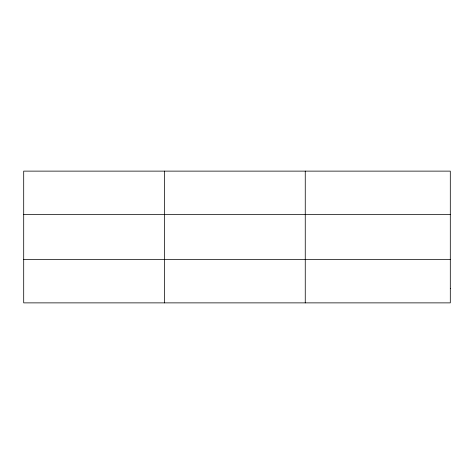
<?xml version="1.0" encoding="UTF-8"?>
<svg xmlns="http://www.w3.org/2000/svg" width="474" height="474" viewBox="0 0 474 474"><rect width="100%" height="100%" fill="white"/><g stroke="black" fill="none" stroke-linecap="round" stroke-linejoin="round"><path stroke-width="0.71" d="M164.478 171.126L164.478 302.874M305.256 171.126L305.256 302.874M23.7 214.603L450.3 214.603M23.7 259.397L450.3 259.397M450.3 288.382L450.3 302.874L23.7 302.874L23.7 171.126L450.3 171.126L450.3 288.382"/></g></svg>
